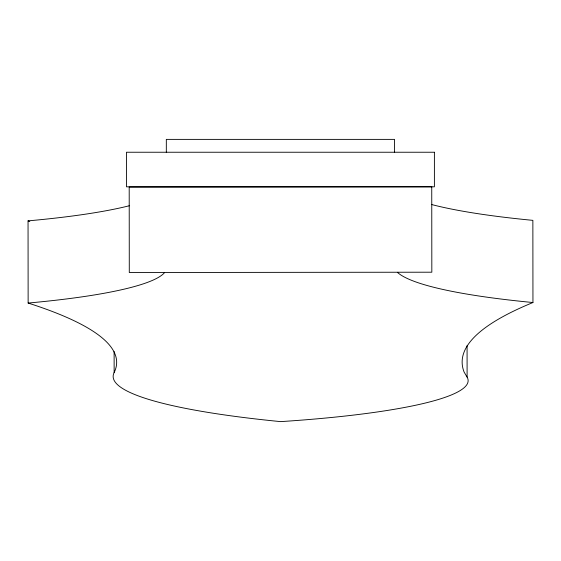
<?xml version="1.0" encoding="UTF-8"?>
<svg xmlns="http://www.w3.org/2000/svg" width="561" height="561" viewBox="0 0 561 561"><rect width="100%" height="100%" fill="white"/><g stroke="black" fill="none" stroke-linecap="round" stroke-linejoin="round"><path stroke-width="0.84" d="M129.598 205.677A299.434 41.675 -0.1 0 1 28.05 220.873L28.134 303.052A1074.631 149.563 -0.1 0 1 114.142 372.553A402.013 55.946 -0.1 0 0 280.647 421.62A321.088 44.684 -0.1 0 0 467.103 377.111L464.122 372.09A1321.169 183.875 -0.1 0 1 532.95 302.526L532.866 220.354A326.432 45.427 -0.1 0 1 431.605 204.52M467.075 345.639L467.103 377.111M114.121 351.572L114.142 372.553M394.53 152.319L394.53 139.38L166.322 139.38L166.322 152.319M164.59 272.576A299.434 41.675 -0.1 0 1 28.134 303.052M532.95 302.526A326.432 45.427 -0.1 0 1 397.363 272.302M28.05 220.873A1074.631 149.563 -0.1 0 1 29.803 221.441M434.396 152.241L126.456 152.241L126.456 186.813L434.396 186.813L434.396 152.241M431.746 186.778L129.198 187.086L129.289 272.513L431.83 272.204L431.746 186.778"/></g></svg>
